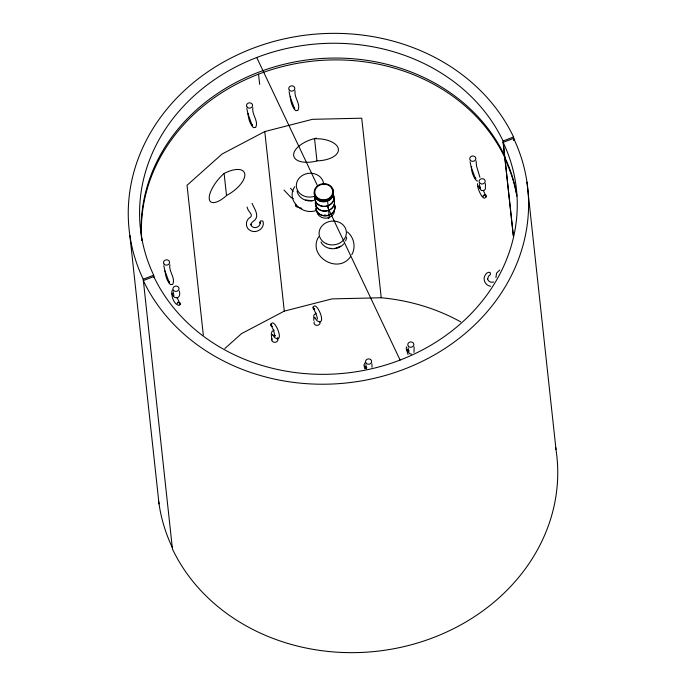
<?xml version="1.0" encoding="UTF-8"?>
<svg xmlns="http://www.w3.org/2000/svg" width="686" height="686" viewBox="0 0 686 686"><rect width="100%" height="100%" fill="white"/><g stroke="black" fill="none" stroke-linecap="round" stroke-linejoin="round"><path stroke-width="1.03" d="M172.323 289.998C170.342 294.474 173.832 305.287 179.415 305.381L180.049 304.541L179.861 302.552L177.717 302.286L177.134 303.598M277.376 338.841L278.499 338.412C282.383 335.591 272.128 315.449 270.961 325.859L272.376 326.399M319.599 321.863L320.722 321.425C324.675 318.63 314.239 298.444 313.185 308.88L314.6 309.42M477.739 183.556C476.007 186.772 484.676 205.303 486.031 195.167L484.616 194.627L483.398 195.484C482.635 197.611 484.213 194.147 483.304 195.904M173.884 295.752L173.232 291.833M180.178 303.649L180.049 304.541M270.644 324.761L270.773 323.869M486.348 196.265L486.22 197.156M312.876 307.68L312.996 306.891M366.701 367.207L366.504 368.588L365.852 364.669M169.262 282.889L169.451 281.603L169.305 282.683L164.889 270.79L163.8 265.576M252.285 125.89L252.465 124.603L252.319 125.684L247.912 113.79L246.823 108.577M294.5 108.911L294.663 107.813M475.527 179.072L475.707 177.794L475.561 178.875L471.153 166.981L470.064 161.767M165.017 270.867C165.386 275.669 166.981 281.106 170.36 284.63L172.666 284.407C175.925 278.07 168.533 271.579 169.862 264.745M346.327 238.771L346.619 237.167M275.095 335.428L275.009 336.251L273.585 330.335L271.21 325.37L271.75 325.841M408.907 350.289L408.727 351.609L408.076 347.691M480.226 187.046L480.054 188.367L479.403 184.448M345.615 240.94L346.138 239.414M413.975 352.407L414.13 346.859M406.421 346.799L406.249 349.131L408.084 354.576M318.656 236.79C307.028 255.912 337.906 274.829 350.4 256.804M351.781 254.72C356.094 247.354 354.019 237.287 347.425 231.971M294.757 186.686C285.582 199.926 302.072 215.447 315.723 210.619M295.803 204.136L295.486 205.954L296.541 206.795L301.72 208.338M364.943 362.834L363.932 365.158L364.789 368.759M177.605 302.706L178.334 302.432M248.521 113.336L248.032 113.867C248.401 118.669 249.996 124.106 253.374 127.63L255.681 127.407C258.939 121.07 251.548 114.579 252.877 107.745M290.744 96.357L290.255 96.889C290.624 101.691 292.219 107.119 295.597 110.652L297.904 110.429C301.163 104.092 293.771 97.601 295.1 90.766M471.762 166.526L471.273 167.05C471.642 171.86 473.237 177.288 476.616 180.821L477.679 180.993M343.883 243.762C338.181 250.853 325.233 250.399 320.962 242.012M224.828 348.531L241.523 333.628L284.287 311.127L331.947 298.89L381.236 297.758A189.079 164.563 -6.2 0 1 460.735 321.906M334.691 248.529L340.693 246.231M499.751 270.018L496.604 273.054L495.909 277.65M381.236 297.758L361.728 118.189L312.439 119.321L264.779 131.558L222.015 154.058L187.038 185.28L203.313 335.102M337.872 247.723L339.347 247.054M526.968 182.082L556.123 450.505A200.423 174.433 -6.2 0 1 408.745 645.44A200.423 174.433 -6.2 0 1 172.443 549.014L143.22 279.236L153.698 275.206A189.079 164.563 -6.2 0 1 256.736 57.513A189.079 164.563 -6.2 0 1 503.07 141.016L513.557 136.986L513.9 140.184M513.617 138.34A200.423 174.433 -6.2 0 1 404.397 369.102A200.423 174.433 -6.2 0 1 143.288 280.591L153.767 276.561A189.079 164.563 -6.2 0 0 400.101 360.064A189.079 164.563 -6.2 0 0 503.138 142.371L513.617 138.34L513.848 140.476M316.203 313.176L313.845 315.071L313.759 320.422M493.628 281.963C491.116 283.026 487.703 281.329 487.566 278.473L487.617 278.928L488.466 276.226L490.361 274.58C491.51 270.73 486.46 272.282 485.542 274.632C482.078 278.859 485.285 285.65 490.567 286.276M313.768 200.484C306.882 202.447 298.573 198.434 297.047 191.171M484.462 195.056L485.774 195.656L483.398 190.691M311.941 200.715L305.544 199.995M274.108 330.155C269.684 331.124 271.888 337.092 271.827 340.085M314.394 138.649L320.302 138.872A22.689 11.122 0.2 0 1 338.37 150.611A22.689 11.122 0.2 0 1 317.086 160.85L316.949 160.85M314.754 308.983C311.538 306.273 318.45 317.043 317.232 319.273M178.291 302.44L179.612 303.041L176.971 297.321M315.491 318.33L314.677 317.567L316.915 320.671L319.35 321.863M411.557 354.105C409.045 355.065 406.215 347.948 407.621 349.903M273.268 335.308L272.462 334.554L274.692 337.649L277.127 338.841M329.803 248.272L331.424 248.555M293.265 198.743L290.967 197.414L283.97 190.048M478.939 186.669L478.133 185.94L481.366 190.554L484.316 190.365L485.371 188.976L485.456 183.616M365.398 366.89L364.583 366.161L366.101 368.879M328.105 218.037L328.765 218.474L329.134 217.539L329.083 214.95L327.548 200.844M318.793 214.735L317.644 213.638L316.572 210.705L315.037 196.599M171.963 293.334C173.807 300.399 181.739 298.856 179.286 291.001M290.564 188.264L293.205 191.471M252.045 203.279C253.94 208.227 259.48 214.889 254.952 220.043C252.997 221.475 249.069 223.91 251.985 226.517C254.935 229.201 260.551 226.714 260.148 222.65M247.08 207.018C247.86 211.854 253.631 214.504 250.45 217.248C245.202 219.76 244.936 228.129 250.407 230.53C256.435 234.072 265.568 227.992 262.841 221.055L260.697 220.858L259.985 221.784L260.157 222.761M256.736 57.513L317.652 186.069M327.736 207.335L400.101 360.064M289.046 91.598L290.135 96.812L294.543 108.705M479.908 177.288L476.461 165.806L476.118 160.927M503.07 141.016L504.57 154.762M513.402 236.07L504.682 155.825A189.079 164.563 -6.2 0 0 286.414 63.712A189.079 164.563 -6.2 0 0 141.745 240.452M503.138 142.371L513.257 235.521M332.787 189.782L333.336 194.824M333.773 198.854L333.988 200.869M314.522 138.555L316.958 160.944A22.861 11.105 -17 0 1 293.634 154.925A22.861 11.105 -17 0 1 316.452 138.109M258.545 74.174L259.651 84.352M264.779 131.558L284.287 311.127M277.684 337.461L277.881 339.253A3.061 2.658 -6.2 0 1 274.443 342.323A3.061 2.658 -6.2 0 1 272.033 338.713M153.698 275.206L153.93 277.324M129.877 235.495L159.032 503.918M371.906 363.837L372.035 367.276M172.383 547.66A200.423 174.433 -6.2 0 1 158.74 501.835M141.77 240.203A189.079 164.563 -6.2 0 1 287.786 65.29A189.079 164.563 -6.2 0 1 504.879 157.677M143.22 279.236A200.423 174.433 -6.2 0 1 252.439 48.474A200.423 174.433 -6.2 0 1 513.557 136.986M504.75 157.18A189.079 164.563 -6.2 0 1 516.669 194.327M555.634 447.392A200.423 174.433 -6.2 0 1 555.969 449.467M504.947 159.032A189.079 164.563 -6.2 0 1 516.875 196.179M224.125 173.481A22.492 10.084 -33.7 0 1 244.808 174.244A22.492 10.084 -33.7 0 1 226.517 195.51M331.544 187.921A9.604 8.361 -6.2 0 1 326.365 201.221A9.604 8.361 -6.2 0 1 314.402 192.32M334.596 204.565A9.604 8.361 -6.2 0 1 327.488 215.421A9.604 8.361 -6.2 0 1 315.929 208.613M334.528 209.307A8.824 7.675 -6.2 0 1 326.913 218.105A8.824 7.675 -6.2 0 1 317.052 211.717M334.348 204.188A9.604 8.361 -6.2 0 1 327.925 215.627A9.604 8.361 -6.2 0 1 315.963 208.904M325.807 215.13A9.004 7.829 -6.2 0 1 324.238 215.104M333.842 199.48A9.604 8.361 -6.2 0 1 326.184 211.159A9.604 8.361 -6.2 0 1 315.457 202.018M333.808 199.189A9.604 8.361 -6.2 0 1 326.15 210.868A9.604 8.361 -6.2 0 1 315.431 201.727M333.327 194.781A9.604 8.361 -6.2 0 1 325.67 206.46A9.604 8.361 -6.2 0 1 314.951 197.319M333.293 194.49A9.604 8.361 -6.2 0 1 325.644 206.169A9.604 8.361 -6.2 0 1 314.917 197.019M333.096 190.759A9.604 8.361 -6.2 0 1 324.744 201.804A9.604 8.361 -6.2 0 1 314.437 192.612M315.174 196.067A13.686 11.911 -6.2 0 1 296.841 188.761A13.686 11.911 -6.2 0 1 307.791 173.455A13.686 11.911 -6.2 0 1 323.638 184.242M320.105 322.274A3.061 2.658 -6.2 0 1 316.666 325.344A3.061 2.658 -6.2 0 1 314.257 321.734M250.939 224.819L250.844 224.185L250.905 224.768M260.191 223.053L260.114 222.367L260.191 223.053M226.526 195.587L224.108 173.378A22.689 8.635 -49.5 0 0 209.239 198.837A22.689 8.635 -49.5 0 0 226.526 195.587M317.918 198.794A9.604 8.361 -6.2 0 0 333.285 192.895A9.604 8.361 -6.2 0 0 320.148 184.371A9.604 8.361 -6.2 0 0 317.918 198.794M318.287 198.365A9.004 7.829 -6.2 0 0 332.693 192.835A9.004 7.829 -6.2 0 0 320.371 184.851A9.004 7.829 -6.2 0 0 318.287 198.365M326.476 243.753A13.686 11.911 -6.2 0 0 346.387 232.057A13.686 11.911 -6.2 0 0 325.353 223.147A13.686 11.911 -6.2 0 0 326.476 243.753M173.541 290.418A3.061 2.658 -6.2 0 0 178.789 289.689A3.061 2.658 -6.2 0 0 175.582 286.105A3.061 2.658 -6.2 0 0 173.541 290.418M366.161 363.254A3.061 2.658 -6.2 0 0 371.409 362.525A3.061 2.658 -6.2 0 0 368.202 358.941A3.061 2.658 -6.2 0 0 366.161 363.254M408.384 346.267A3.061 2.658 -6.2 0 0 413.632 345.547A3.061 2.658 -6.2 0 0 410.425 341.962A3.061 2.658 -6.2 0 0 408.384 346.267M479.711 183.033A3.061 2.658 -6.2 0 0 484.959 182.304A3.061 2.658 -6.2 0 0 481.752 178.72A3.061 2.658 -6.2 0 0 479.711 183.033M289.355 90.175A3.061 2.658 -6.2 0 0 294.594 89.454A3.061 2.658 -6.2 0 0 291.396 85.87A3.061 2.658 -6.2 0 0 289.355 90.175M247.131 107.162A3.061 2.658 -6.2 0 0 252.371 106.433A3.061 2.658 -6.2 0 0 249.172 102.849A3.061 2.658 -6.2 0 0 247.131 107.162M470.373 160.344A3.061 2.658 -6.2 0 0 475.612 159.624A3.061 2.658 -6.2 0 0 472.414 156.031A3.061 2.658 -6.2 0 0 470.373 160.344M164.108 264.161A3.061 2.658 -6.2 0 0 169.356 263.433A3.061 2.658 -6.2 0 0 166.149 259.848A3.061 2.658 -6.2 0 0 164.108 264.161"/></g></svg>
